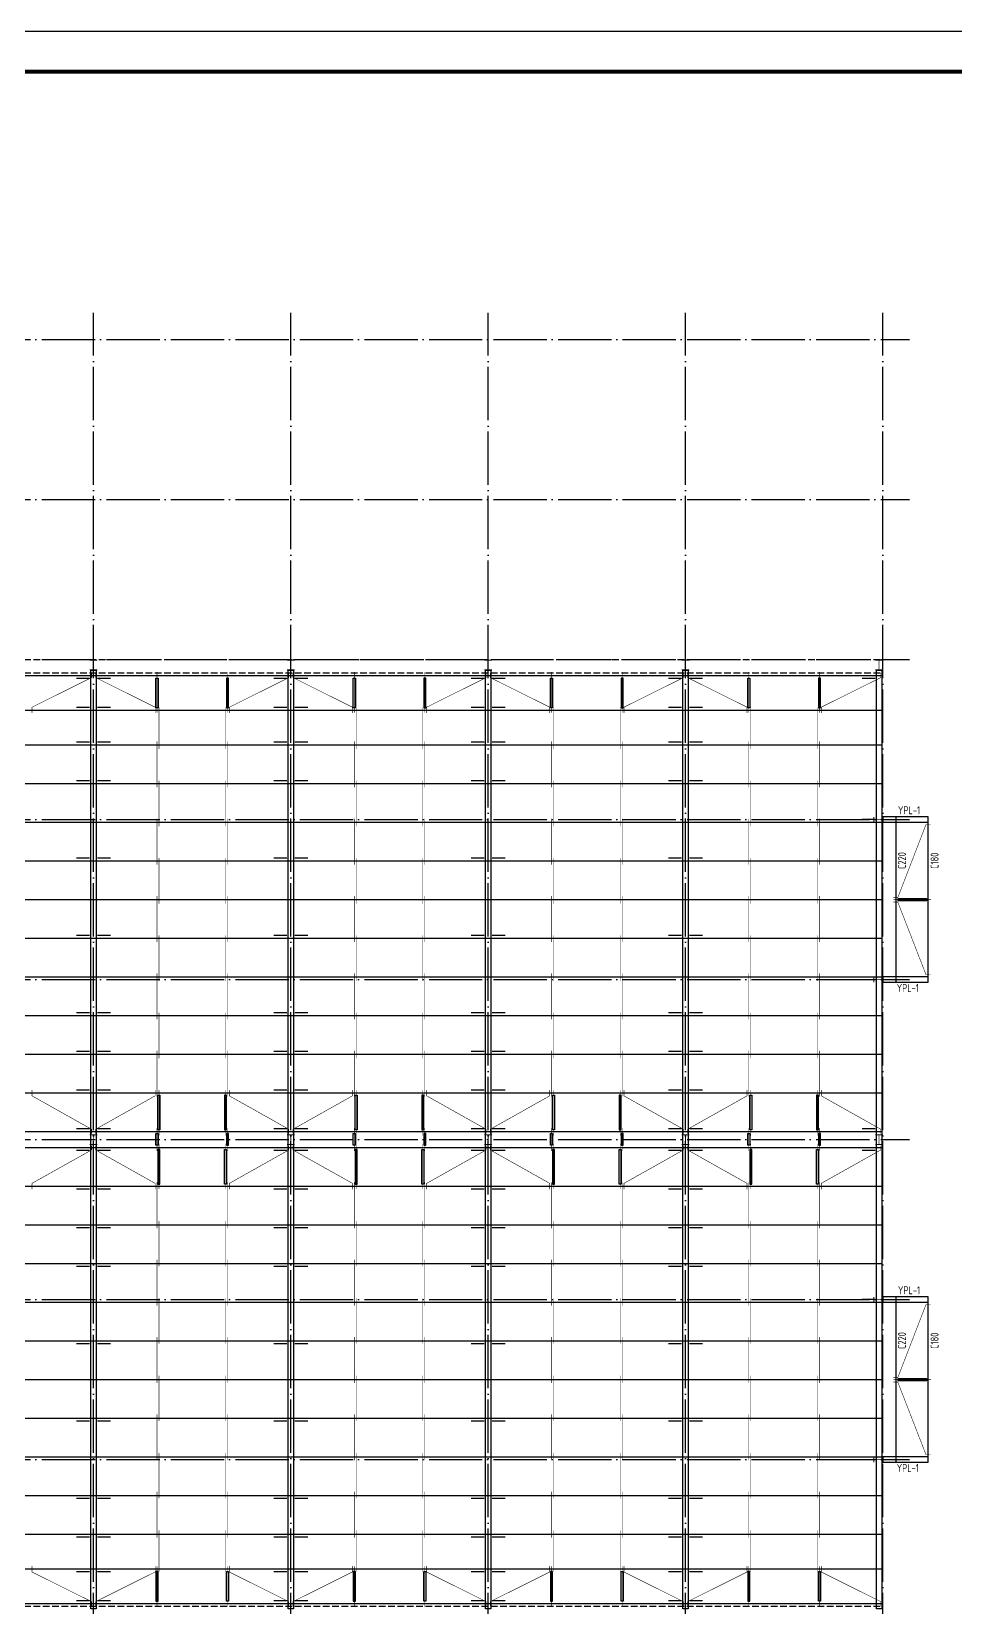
# Model space of a CAD drawing. Extents: x 8844666 to 9156203, y 1662182 to 2655606.
# Drawn here: x 9092862 to 9127515, y 2014434 to 2073532 of the extents above; entities that cross this region are included whole.
import ezdxf

# ---------------------------------------------------------------- set-up
doc = ezdxf.new("R2010")
doc.units = 0
doc.header["$LTSCALE"] = 1000
doc.header["$MEASUREMENT"] = 0
doc.linetypes.add('DASH', pattern=[0.35, 0.25, -0.1])
doc.linetypes.add('DOTE', pattern=[2.42, 2, -0.2, 0.02, -0.2])
for name, color, linetype in [('10014', 150, 'CONTINUOUS'), ('DOTE', 8, 'DOTE'), ('PUB_TITLE', 4, 'CONTINUOUS'), ('屋面隅撑', 6, 'CONTINUOUS'), ('柱', 2, 'CONTINUOUS'), ('标注文字', 3, 'CONTINUOUS'), ('梁', 4, 'CONTINUOUS'), ('檩条', 150, 'CONTINUOUS'), ('檩条拉条', 1, 'CONTINUOUS')]:
    doc.layers.add(name, color=color, linetype=linetype)
doc.styles.add('TSSD_REIN', font='atssdeng.shx', dxfattribs={"width": 0.7, "bigfont": 'atssdchn.shx'})

msp = doc.modelspace()

# ---------------------------------------------------------------- hatches: boundary and pattern name
at = {"layer": '柱'}
for color, points in [(2, [(9095329.3, 2049578.5), (9095049.3, 2049578.5), (9095049.3, 2049610.5), (9095177.3, 2049610.5), (9095177.3, 2049946.5), (9095049.3, 2049946.5), (9095049.3, 2049978.5), (9095329.3, 2049978.5), (9095329.3, 2049946.5), (9095201.3, 2049946.5), (9095201.3, 2049610.5), (9095329.3, 2049610.5)]), (2, [(9102729.3, 2049578.5), (9102449.3, 2049578.5), (9102449.3, 2049610.5), (9102577.3, 2049610.5), (9102577.3, 2049946.5), (9102449.3, 2049946.5), (9102449.3, 2049978.5), (9102729.3, 2049978.5), (9102729.3, 2049946.5), (9102601.3, 2049946.5), (9102601.3, 2049610.5), (9102729.3, 2049610.5)]), (2, [(9110129.3, 2049578.5), (9109849.3, 2049578.5), (9109849.3, 2049610.5), (9109977.3, 2049610.5), (9109977.3, 2049946.5), (9109849.3, 2049946.5), (9109849.3, 2049978.5), (9110129.3, 2049978.5), (9110129.3, 2049946.5), (9110001.3, 2049946.5), (9110001.3, 2049610.5), (9110129.3, 2049610.5)]), (2, [(9117529.3, 2049578.5), (9117249.3, 2049578.5), (9117249.3, 2049610.5), (9117377.3, 2049610.5), (9117377.3, 2049946.5), (9117249.3, 2049946.5), (9117249.3, 2049978.5), (9117529.3, 2049978.5), (9117529.3, 2049946.5), (9117401.3, 2049946.5), (9117401.3, 2049610.5), (9117529.3, 2049610.5)]), (2, [(9124789.3, 2049578.5), (9124509.3, 2049578.5), (9124509.3, 2049610.5), (9124637.3, 2049610.5), (9124637.3, 2049946.5), (9124509.3, 2049946.5), (9124509.3, 2049978.5), (9124789.3, 2049978.5), (9124789.3, 2049946.5), (9124661.3, 2049946.5), (9124661.3, 2049610.5), (9124789.3, 2049610.5)]), (3, [(9124439.3, 2043878.5), (9124439.3, 2044078.5), (9124471.3, 2044078.5), (9124471.3, 2043990.5), (9124757.3, 2043990.5), (9124757.3, 2044078.5), (9124789.3, 2044078.5), (9124789.3, 2043878.5), (9124757.3, 2043878.5), (9124757.3, 2043966.5), (9124471.3, 2043966.5), (9124471.3, 2043878.5)]), (3, [(9124439.3, 2037878.5), (9124439.3, 2038078.5), (9124471.3, 2038078.5), (9124471.3, 2037990.5), (9124757.3, 2037990.5), (9124757.3, 2038078.5), (9124789.3, 2038078.5), (9124789.3, 2037878.5), (9124757.3, 2037878.5), (9124757.3, 2037966.5), (9124471.3, 2037966.5), (9124471.3, 2037878.5)]), (2, [(9095329.3, 2031778.5), (9095049.3, 2031778.5), (9095049.3, 2031810.5), (9095177.3, 2031810.5), (9095177.3, 2032146.5), (9095049.3, 2032146.5), (9095049.3, 2032178.5), (9095329.3, 2032178.5), (9095329.3, 2032146.5), (9095201.3, 2032146.5), (9095201.3, 2031810.5), (9095329.3, 2031810.5)]), (2, [(9102729.3, 2031778.5), (9102449.3, 2031778.5), (9102449.3, 2031810.5), (9102577.3, 2031810.5), (9102577.3, 2032146.5), (9102449.3, 2032146.5), (9102449.3, 2032178.5), (9102729.3, 2032178.5), (9102729.3, 2032146.5), (9102601.3, 2032146.5), (9102601.3, 2031810.5), (9102729.3, 2031810.5)]), (2, [(9110129.3, 2031778.5), (9109849.3, 2031778.5), (9109849.3, 2031810.5), (9109977.3, 2031810.5), (9109977.3, 2032146.5), (9109849.3, 2032146.5), (9109849.3, 2032178.5), (9110129.3, 2032178.5), (9110129.3, 2032146.5), (9110001.3, 2032146.5), (9110001.3, 2031810.5), (9110129.3, 2031810.5)]), (2, [(9117529.3, 2031778.5), (9117249.3, 2031778.5), (9117249.3, 2031810.5), (9117377.3, 2031810.5), (9117377.3, 2032146.5), (9117249.3, 2032146.5), (9117249.3, 2032178.5), (9117529.3, 2032178.5), (9117529.3, 2032146.5), (9117401.3, 2032146.5), (9117401.3, 2031810.5), (9117529.3, 2031810.5)]), (2, [(9124789.3, 2031778.5), (9124509.3, 2031778.5), (9124509.3, 2031810.5), (9124637.3, 2031810.5), (9124637.3, 2032146.5), (9124509.3, 2032146.5), (9124509.3, 2032178.5), (9124789.3, 2032178.5), (9124789.3, 2032146.5), (9124661.3, 2032146.5), (9124661.3, 2031810.5), (9124789.3, 2031810.5)]), (3, [(9124439.3, 2025878.5), (9124439.3, 2026078.5), (9124471.3, 2026078.5), (9124471.3, 2025990.5), (9124757.3, 2025990.5), (9124757.3, 2026078.5), (9124789.3, 2026078.5), (9124789.3, 2025878.5), (9124757.3, 2025878.5), (9124757.3, 2025966.5), (9124471.3, 2025966.5), (9124471.3, 2025878.5)]), (3, [(9124439.3, 2019878.5), (9124439.3, 2020078.5), (9124471.3, 2020078.5), (9124471.3, 2019990.5), (9124757.3, 2019990.5), (9124757.3, 2020078.5), (9124789.3, 2020078.5), (9124789.3, 2019878.5), (9124757.3, 2019878.5), (9124757.3, 2019966.5), (9124471.3, 2019966.5), (9124471.3, 2019878.5)])]:
    msp.add_hatch(color=color, dxfattribs=at).paths.add_polyline_path(points)

# ---------------------------------------------------------------- linework, layer by layer
at = {"layer": '10014', "const_width": 50}
for points in [[(9125289.3, 2037878.5), (9125289.3, 2044078.5)], [(9126489.3, 2037878.5), (9126489.3, 2044078.5)], [(9125289.3, 2019878.5), (9125289.3, 2026078.5)], [(9126489.3, 2019878.5), (9126489.3, 2026078.5)]]:
    msp.add_lwpolyline(points, dxfattribs=at)
at = {"layer": 'DOTE'}
for p, q in [((9095189.3, 2012978.5), (9095189.3, 2062978.5)), ((9102589.3, 2012978.5), (9102589.3, 2062978.5)), ((9109989.3, 2012978.5), (9109989.3, 2062978.5)), ((9117389.3, 2012978.5), (9117389.3, 2062978.5)), ((9124789.3, 2012978.5), (9124789.3, 2062978.5)), ((8916589.3, 2061978.5), (9125789.3, 2061978.5)), ((8916589.3, 2055978.5), (9125789.3, 2055978.5)), ((8916589.3, 2049978.5), (9125789.3, 2049978.5)), ((8916589.3, 2043978.5), (9125789.3, 2043978.5)), ((8916589.3, 2037978.5), (9125789.3, 2037978.5)), ((8916589.3, 2031978.5), (9125789.3, 2031978.5)), ((8916589.3, 2025978.5), (9125789.3, 2025978.5)), ((8916589.3, 2019978.5), (9125789.3, 2019978.5))]:
    msp.add_line(p, q, dxfattribs=at)
at = {"layer": 'PUB_TITLE'}
msp.add_lwpolyline([(8903902.8, 1984431.6), (9156202.8, 1984431.6), (9156202.8, 2073531.6), (8903902.8, 2073531.6)], close=True, dxfattribs=at)
at = {"layer": 'PUB_TITLE', "const_width": 150}
msp.add_lwpolyline([(8907652.8, 1985931.6), (9154702.8, 1985931.6), (9154702.8, 2072031.6), (8907652.8, 2072031.6)], close=True, dxfattribs=at)
at = {"layer": '屋面隅撑', "const_width": 50}
for points in [[(9094545.9, 2049272.2), (9095045.9, 2049272.2)], [(9095832.7, 2049272.2), (9095332.7, 2049272.2)], [(9101945.9, 2049272.2), (9102445.9, 2049272.2)], [(9103232.7, 2049272.2), (9102732.7, 2049272.2)], [(9109345.9, 2049272.2), (9109845.9, 2049272.2)], [(9110632.7, 2049272.2), (9110132.7, 2049272.2)], [(9116745.9, 2049272.2), (9117245.9, 2049272.2)], [(9118032.7, 2049272.2), (9117532.7, 2049272.2)], [(9124005.9, 2049272.2), (9124505.9, 2049272.2)], [(9094545.9, 2048184.9), (9095045.9, 2048184.9)], [(9095832.7, 2048184.9), (9095332.7, 2048184.9)], [(9101945.9, 2048184.9), (9102445.9, 2048184.9)], [(9103232.7, 2048184.9), (9102732.7, 2048184.9)], [(9109345.9, 2048184.9), (9109845.9, 2048184.9)], [(9110632.7, 2048184.9), (9110132.7, 2048184.9)], [(9116745.9, 2048184.9), (9117245.9, 2048184.9)], [(9118032.7, 2048184.9), (9117532.7, 2048184.9)], [(9094545.9, 2046884.9), (9095045.9, 2046884.9)], [(9095832.7, 2046884.9), (9095332.7, 2046884.9)], [(9101945.9, 2046884.9), (9102445.9, 2046884.9)], [(9103232.7, 2046884.9), (9102732.7, 2046884.9)], [(9109345.9, 2046884.9), (9109845.9, 2046884.9)], [(9110632.7, 2046884.9), (9110132.7, 2046884.9)], [(9116745.9, 2046884.9), (9117245.9, 2046884.9)], [(9118032.7, 2046884.9), (9117532.7, 2046884.9)], [(9094545.9, 2045434.9), (9095045.9, 2045434.9)], [(9095832.7, 2045434.9), (9095332.7, 2045434.9)], [(9101945.9, 2045434.9), (9102445.9, 2045434.9)], [(9103232.7, 2045434.9), (9102732.7, 2045434.9)], [(9109345.9, 2045434.9), (9109845.9, 2045434.9)], [(9110632.7, 2045434.9), (9110132.7, 2045434.9)], [(9116745.9, 2045434.9), (9117245.9, 2045434.9)], [(9118032.7, 2045434.9), (9117532.7, 2045434.9)], [(9124005.9, 2043984.9), (9124505.9, 2043984.9)], [(9094545.9, 2042534.9), (9095045.9, 2042534.9)], [(9095832.7, 2042534.9), (9095332.7, 2042534.9)], [(9101945.9, 2042534.9), (9102445.9, 2042534.9)], [(9103232.7, 2042534.9), (9102732.7, 2042534.9)], [(9109345.9, 2042534.9), (9109845.9, 2042534.9)], [(9110632.7, 2042534.9), (9110132.7, 2042534.9)], [(9116745.9, 2042534.9), (9117245.9, 2042534.9)], [(9118032.7, 2042534.9), (9117532.7, 2042534.9)], [(9094545.9, 2039634.9), (9095045.9, 2039634.9)], [(9095832.7, 2039634.9), (9095332.7, 2039634.9)], [(9101945.9, 2039634.9), (9102445.9, 2039634.9)], [(9103232.7, 2039634.9), (9102732.7, 2039634.9)], [(9109345.9, 2039634.9), (9109845.9, 2039634.9)], [(9110632.7, 2039634.9), (9110132.7, 2039634.9)], [(9116745.9, 2039634.9), (9117245.9, 2039634.9)], [(9118032.7, 2039634.9), (9117532.7, 2039634.9)], [(9124005.9, 2037972.2), (9124505.9, 2037972.2)], [(9094545.9, 2036734.9), (9095045.9, 2036734.9)], [(9095832.7, 2036734.9), (9095332.7, 2036734.9)], [(9101945.9, 2036734.9), (9102445.9, 2036734.9)], [(9103232.7, 2036734.9), (9102732.7, 2036734.9)], [(9109345.9, 2036734.9), (9109845.9, 2036734.9)], [(9110632.7, 2036734.9), (9110132.7, 2036734.9)], [(9116745.9, 2036734.9), (9117245.9, 2036734.9)], [(9118032.7, 2036734.9), (9117532.7, 2036734.9)], [(9094545.9, 2035284.9), (9095045.9, 2035284.9)], [(9095832.7, 2035284.9), (9095332.7, 2035284.9)], [(9101945.9, 2035284.9), (9102445.9, 2035284.9)], [(9103232.7, 2035284.9), (9102732.7, 2035284.9)], [(9109345.9, 2035284.9), (9109845.9, 2035284.9)], [(9110632.7, 2035284.9), (9110132.7, 2035284.9)], [(9116745.9, 2035284.9), (9117245.9, 2035284.9)], [(9118032.7, 2035284.9), (9117532.7, 2035284.9)], [(9094545.9, 2033834.9), (9095045.9, 2033834.9)], [(9095832.7, 2033834.9), (9095332.7, 2033834.9)], [(9101945.9, 2033834.9), (9102445.9, 2033834.9)], [(9103232.7, 2033834.9), (9102732.7, 2033834.9)], [(9109345.9, 2033834.9), (9109845.9, 2033834.9)], [(9110632.7, 2033834.9), (9110132.7, 2033834.9)], [(9116745.9, 2033834.9), (9117245.9, 2033834.9)], [(9118032.7, 2033834.9), (9117532.7, 2033834.9)], [(9094545.9, 2032384.9), (9095045.9, 2032384.9)], [(9095832.7, 2032384.9), (9095332.7, 2032384.9)], [(9101945.9, 2032384.9), (9102445.9, 2032384.9)], [(9103232.7, 2032384.9), (9102732.7, 2032384.9)], [(9109345.9, 2032384.9), (9109845.9, 2032384.9)], [(9110632.7, 2032384.9), (9110132.7, 2032384.9)], [(9116745.9, 2032384.9), (9117245.9, 2032384.9)], [(9118032.7, 2032384.9), (9117532.7, 2032384.9)], [(9124005.9, 2032384.9), (9124505.9, 2032384.9)], [(9094545.9, 2031572.2), (9095045.9, 2031572.2)], [(9095832.7, 2031572.2), (9095332.7, 2031572.2)], [(9101945.9, 2031572.2), (9102445.9, 2031572.2)], [(9103232.7, 2031572.2), (9102732.7, 2031572.2)], [(9109345.9, 2031572.2), (9109845.9, 2031572.2)], [(9110632.7, 2031572.2), (9110132.7, 2031572.2)], [(9116745.9, 2031572.2), (9117245.9, 2031572.2)], [(9118032.7, 2031572.2), (9117532.7, 2031572.2)], [(9124005.9, 2031572.2), (9124505.9, 2031572.2)], [(9094545.9, 2030122.2), (9095045.9, 2030122.2)], [(9095832.7, 2030122.2), (9095332.7, 2030122.2)], [(9101945.9, 2030122.2), (9102445.9, 2030122.2)], [(9103232.7, 2030122.2), (9102732.7, 2030122.2)], [(9109345.9, 2030122.2), (9109845.9, 2030122.2)], [(9110632.7, 2030122.2), (9110132.7, 2030122.2)], [(9116745.9, 2030122.2), (9117245.9, 2030122.2)], [(9118032.7, 2030122.2), (9117532.7, 2030122.2)], [(9094545.9, 2028672.2), (9095045.9, 2028672.2)], [(9095832.7, 2028672.2), (9095332.7, 2028672.2)], [(9101945.9, 2028672.2), (9102445.9, 2028672.2)], [(9103232.7, 2028672.2), (9102732.7, 2028672.2)], [(9109345.9, 2028672.2), (9109845.9, 2028672.2)], [(9110632.7, 2028672.2), (9110132.7, 2028672.2)], [(9116745.9, 2028672.2), (9117245.9, 2028672.2)], [(9118032.7, 2028672.2), (9117532.7, 2028672.2)], [(9094545.9, 2027222.2), (9095045.9, 2027222.2)], [(9095832.7, 2027222.2), (9095332.7, 2027222.2)], [(9101945.9, 2027222.2), (9102445.9, 2027222.2)], [(9103232.7, 2027222.2), (9102732.7, 2027222.2)], [(9109345.9, 2027222.2), (9109845.9, 2027222.2)], [(9110632.7, 2027222.2), (9110132.7, 2027222.2)], [(9116745.9, 2027222.2), (9117245.9, 2027222.2)], [(9118032.7, 2027222.2), (9117532.7, 2027222.2)], [(9124005.9, 2025984.9), (9124505.9, 2025984.9)], [(9094545.9, 2024322.2), (9095045.9, 2024322.2)], [(9095832.7, 2024322.2), (9095332.7, 2024322.2)], [(9101945.9, 2024322.2), (9102445.9, 2024322.2)], [(9103232.7, 2024322.2), (9102732.7, 2024322.2)], [(9109345.9, 2024322.2), (9109845.9, 2024322.2)], [(9110632.7, 2024322.2), (9110132.7, 2024322.2)], [(9116745.9, 2024322.2), (9117245.9, 2024322.2)], [(9118032.7, 2024322.2), (9117532.7, 2024322.2)], [(9094545.9, 2021422.2), (9095045.9, 2021422.2)], [(9095832.7, 2021422.2), (9095332.7, 2021422.2)], [(9101945.9, 2021422.2), (9102445.9, 2021422.2)], [(9103232.7, 2021422.2), (9102732.7, 2021422.2)], [(9109345.9, 2021422.2), (9109845.9, 2021422.2)], [(9110632.7, 2021422.2), (9110132.7, 2021422.2)], [(9116745.9, 2021422.2), (9117245.9, 2021422.2)], [(9118032.7, 2021422.2), (9117532.7, 2021422.2)], [(9124005.9, 2019972.2), (9124505.9, 2019972.2)], [(9094545.9, 2018522.2), (9095045.9, 2018522.2)], [(9095832.7, 2018522.2), (9095332.7, 2018522.2)], [(9101945.9, 2018522.2), (9102445.9, 2018522.2)], [(9103232.7, 2018522.2), (9102732.7, 2018522.2)], [(9109345.9, 2018522.2), (9109845.9, 2018522.2)], [(9110632.7, 2018522.2), (9110132.7, 2018522.2)], [(9116745.9, 2018522.2), (9117245.9, 2018522.2)], [(9118032.7, 2018522.2), (9117532.7, 2018522.2)], [(9094545.9, 2017072.2), (9095045.9, 2017072.2)], [(9095832.7, 2017072.2), (9095332.7, 2017072.2)], [(9101945.9, 2017072.2), (9102445.9, 2017072.2)], [(9103232.7, 2017072.2), (9102732.7, 2017072.2)], [(9109345.9, 2017072.2), (9109845.9, 2017072.2)], [(9110632.7, 2017072.2), (9110132.7, 2017072.2)], [(9116745.9, 2017072.2), (9117245.9, 2017072.2)], [(9118032.7, 2017072.2), (9117532.7, 2017072.2)], [(9094545.9, 2015772.2), (9095045.9, 2015772.2)], [(9095832.7, 2015772.2), (9095332.7, 2015772.2)], [(9101945.9, 2015772.2), (9102445.9, 2015772.2)], [(9103232.7, 2015772.2), (9102732.7, 2015772.2)], [(9109345.9, 2015772.2), (9109845.9, 2015772.2)], [(9110632.7, 2015772.2), (9110132.7, 2015772.2)], [(9116745.9, 2015772.2), (9117245.9, 2015772.2)], [(9118032.7, 2015772.2), (9117532.7, 2015772.2)], [(9094545.9, 2014684.9), (9095045.9, 2014684.9)], [(9095832.7, 2014684.9), (9095332.7, 2014684.9)], [(9101945.9, 2014684.9), (9102445.9, 2014684.9)], [(9103232.7, 2014684.9), (9102732.7, 2014684.9)], [(9109345.9, 2014684.9), (9109845.9, 2014684.9)], [(9110632.7, 2014684.9), (9110132.7, 2014684.9)], [(9116745.9, 2014684.9), (9117245.9, 2014684.9)], [(9118032.7, 2014684.9), (9117532.7, 2014684.9)]]:
    msp.add_lwpolyline(points, dxfattribs=at)
at = {"layer": '柱', "color": 2, "const_width": 5}
for points in [[(9095329.3, 2049578.5), (9095049.3, 2049578.5), (9095049.3, 2049610.5), (9095177.3, 2049610.5), (9095177.3, 2049946.5), (9095049.3, 2049946.5), (9095049.3, 2049978.5), (9095329.3, 2049978.5), (9095329.3, 2049946.5), (9095201.3, 2049946.5), (9095201.3, 2049610.5), (9095329.3, 2049610.5)], [(9102729.3, 2049578.5), (9102449.3, 2049578.5), (9102449.3, 2049610.5), (9102577.3, 2049610.5), (9102577.3, 2049946.5), (9102449.3, 2049946.5), (9102449.3, 2049978.5), (9102729.3, 2049978.5), (9102729.3, 2049946.5), (9102601.3, 2049946.5), (9102601.3, 2049610.5), (9102729.3, 2049610.5)], [(9110129.3, 2049578.5), (9109849.3, 2049578.5), (9109849.3, 2049610.5), (9109977.3, 2049610.5), (9109977.3, 2049946.5), (9109849.3, 2049946.5), (9109849.3, 2049978.5), (9110129.3, 2049978.5), (9110129.3, 2049946.5), (9110001.3, 2049946.5), (9110001.3, 2049610.5), (9110129.3, 2049610.5)], [(9117529.3, 2049578.5), (9117249.3, 2049578.5), (9117249.3, 2049610.5), (9117377.3, 2049610.5), (9117377.3, 2049946.5), (9117249.3, 2049946.5), (9117249.3, 2049978.5), (9117529.3, 2049978.5), (9117529.3, 2049946.5), (9117401.3, 2049946.5), (9117401.3, 2049610.5), (9117529.3, 2049610.5)], [(9124789.3, 2049578.5), (9124509.3, 2049578.5), (9124509.3, 2049610.5), (9124637.3, 2049610.5), (9124637.3, 2049946.5), (9124509.3, 2049946.5), (9124509.3, 2049978.5), (9124789.3, 2049978.5), (9124789.3, 2049946.5), (9124661.3, 2049946.5), (9124661.3, 2049610.5), (9124789.3, 2049610.5)], [(9095329.3, 2031778.5), (9095049.3, 2031778.5), (9095049.3, 2031810.5), (9095177.3, 2031810.5), (9095177.3, 2032146.5), (9095049.3, 2032146.5), (9095049.3, 2032178.5), (9095329.3, 2032178.5), (9095329.3, 2032146.5), (9095201.3, 2032146.5), (9095201.3, 2031810.5), (9095329.3, 2031810.5)], [(9102729.3, 2031778.5), (9102449.3, 2031778.5), (9102449.3, 2031810.5), (9102577.3, 2031810.5), (9102577.3, 2032146.5), (9102449.3, 2032146.5), (9102449.3, 2032178.5), (9102729.3, 2032178.5), (9102729.3, 2032146.5), (9102601.3, 2032146.5), (9102601.3, 2031810.5), (9102729.3, 2031810.5)], [(9110129.3, 2031778.5), (9109849.3, 2031778.5), (9109849.3, 2031810.5), (9109977.3, 2031810.5), (9109977.3, 2032146.5), (9109849.3, 2032146.5), (9109849.3, 2032178.5), (9110129.3, 2032178.5), (9110129.3, 2032146.5), (9110001.3, 2032146.5), (9110001.3, 2031810.5), (9110129.3, 2031810.5)], [(9117529.3, 2031778.5), (9117249.3, 2031778.5), (9117249.3, 2031810.5), (9117377.3, 2031810.5), (9117377.3, 2032146.5), (9117249.3, 2032146.5), (9117249.3, 2032178.5), (9117529.3, 2032178.5), (9117529.3, 2032146.5), (9117401.3, 2032146.5), (9117401.3, 2031810.5), (9117529.3, 2031810.5)], [(9124789.3, 2031778.5), (9124509.3, 2031778.5), (9124509.3, 2031810.5), (9124637.3, 2031810.5), (9124637.3, 2032146.5), (9124509.3, 2032146.5), (9124509.3, 2032178.5), (9124789.3, 2032178.5), (9124789.3, 2032146.5), (9124661.3, 2032146.5), (9124661.3, 2031810.5), (9124789.3, 2031810.5)]]:
    msp.add_lwpolyline(points, close=True, dxfattribs=at)
at = {"layer": '柱', "color": 3, "const_width": 5}
for points in [[(9124439.3, 2043878.5), (9124439.3, 2044078.5), (9124471.3, 2044078.5), (9124471.3, 2043990.5), (9124757.3, 2043990.5), (9124757.3, 2044078.5), (9124789.3, 2044078.5), (9124789.3, 2043878.5), (9124757.3, 2043878.5), (9124757.3, 2043966.5), (9124471.3, 2043966.5), (9124471.3, 2043878.5)], [(9124439.3, 2037878.5), (9124439.3, 2038078.5), (9124471.3, 2038078.5), (9124471.3, 2037990.5), (9124757.3, 2037990.5), (9124757.3, 2038078.5), (9124789.3, 2038078.5), (9124789.3, 2037878.5), (9124757.3, 2037878.5), (9124757.3, 2037966.5), (9124471.3, 2037966.5), (9124471.3, 2037878.5)], [(9124439.3, 2025878.5), (9124439.3, 2026078.5), (9124471.3, 2026078.5), (9124471.3, 2025990.5), (9124757.3, 2025990.5), (9124757.3, 2026078.5), (9124789.3, 2026078.5), (9124789.3, 2025878.5), (9124757.3, 2025878.5), (9124757.3, 2025966.5), (9124471.3, 2025966.5), (9124471.3, 2025878.5)], [(9124439.3, 2019878.5), (9124439.3, 2020078.5), (9124471.3, 2020078.5), (9124471.3, 2019990.5), (9124757.3, 2019990.5), (9124757.3, 2020078.5), (9124789.3, 2020078.5), (9124789.3, 2019878.5), (9124757.3, 2019878.5), (9124757.3, 2019966.5), (9124471.3, 2019966.5), (9124471.3, 2019878.5)]]:
    msp.add_lwpolyline(points, close=True, dxfattribs=at)
at = {"layer": '梁'}
for points in [[(9095089.3, 2049578.5), (9095289.3, 2049578.5), (9095289.3, 2014378.5), (9095089.3, 2014378.5)], [(9102489.3, 2049578.5), (9102689.3, 2049578.5), (9102689.3, 2014378.5), (9102489.3, 2014378.5)], [(9109889.3, 2049578.5), (9110089.3, 2049578.5), (9110089.3, 2014378.5), (9109889.3, 2014378.5)], [(9117289.3, 2049578.5), (9117489.3, 2049578.5), (9117489.3, 2014378.5), (9117289.3, 2014378.5)], [(9124549.3, 2049578.5), (9124749.3, 2049578.5), (9124749.3, 2014378.5), (9124549.3, 2014378.5)]]:
    msp.add_lwpolyline(points, close=True, dxfattribs=at)
at = {"layer": '梁', "color": 5}
for points in [[(9124789.3, 2044078.5), (9124789.3, 2043878.5), (9126489.3, 2043878.5), (9126489.3, 2044078.5)], [(9124789.3, 2038078.5), (9124789.3, 2037878.5), (9126489.3, 2037878.5), (9126489.3, 2038078.5)], [(9124789.3, 2026078.5), (9124789.3, 2025878.5), (9126489.3, 2025878.5), (9126489.3, 2026078.5)], [(9124789.3, 2020078.5), (9124789.3, 2019878.5), (9126489.3, 2019878.5), (9126489.3, 2020078.5)]]:
    msp.add_lwpolyline(points, close=True, dxfattribs=at)
at = {"layer": '檩条', "linetype": 'DASH'}
for points in [[(8917589.3, 2049978.5), (9124789.3, 2049978.5)], [(8917589.3, 2049478.5), (9124789.3, 2049478.5)], [(8917589.3, 2014478.5), (9124789.3, 2014478.5)]]:
    msp.add_lwpolyline(points, dxfattribs=at)
at = {"layer": '檩条', "const_width": 50}
for points in [[(8917589.3, 2049378.5), (9124789.3, 2049378.5)], [(8917589.3, 2048078.5), (9124789.3, 2048078.5)], [(8917589.3, 2046778.5), (9124789.3, 2046778.5)], [(8917589.3, 2045328.5), (9124789.3, 2045328.5)], [(8917589.3, 2043878.5), (9124789.3, 2043878.5)], [(8917589.3, 2042428.5), (9124789.3, 2042428.5)], [(8917589.3, 2040978.5), (9124789.3, 2040978.5)], [(8917589.3, 2039528.5), (9124789.3, 2039528.5)], [(8917589.3, 2038078.5), (9124789.3, 2038078.5)], [(8917589.3, 2036628.5), (9124789.3, 2036628.5)], [(8917589.3, 2035178.5), (9124789.3, 2035178.5)], [(8917589.3, 2033728.5), (9124789.3, 2033728.5)], [(8917589.3, 2032278.5), (9124789.3, 2032278.5)], [(8917589.3, 2031678.5), (9124789.3, 2031678.5)], [(8917589.3, 2030228.5), (9124789.3, 2030228.5)], [(8917589.3, 2028778.5), (9124789.3, 2028778.5)], [(8917589.3, 2027328.5), (9124789.3, 2027328.5)], [(8917589.3, 2025878.5), (9124789.3, 2025878.5)], [(8917589.3, 2024428.5), (9124789.3, 2024428.5)], [(8917589.3, 2022978.5), (9124789.3, 2022978.5)], [(8917589.3, 2021528.5), (9124789.3, 2021528.5)], [(8917589.3, 2020078.5), (9124789.3, 2020078.5)], [(8917589.3, 2018628.5), (9124789.3, 2018628.5)], [(8917589.3, 2017178.5), (9124789.3, 2017178.5)], [(8917589.3, 2015878.5), (9124789.3, 2015878.5)], [(8917589.3, 2014578.5), (9124789.3, 2014578.5)]]:
    msp.add_lwpolyline(points, dxfattribs=at)
at = {"layer": '檩条拉条', "color": 1, "const_width": 20}
for points in [[(9095114.5, 2049470.2), (9095114.5, 2049305.1), (9092881.3, 2048193.1), (9092881.3, 2047971.5)], [(9095264.2, 2049470.2), (9095264.2, 2049305.1), (9097497.4, 2048193.1), (9097497.4, 2047971.5)], [(9097566.5, 2049508.8), (9097566.5, 2047984.5)], [(9100212.2, 2049508.8), (9100212.2, 2047984.5)], [(9102514.5, 2049470.2), (9102514.5, 2049305.1), (9100281.3, 2048193.1), (9100281.3, 2047971.5)], [(9102664.2, 2049470.2), (9102664.2, 2049305.1), (9104897.4, 2048193.1), (9104897.4, 2047971.5)], [(9104966.5, 2049508.8), (9104966.5, 2047984.5)], [(9107612.2, 2049508.8), (9107612.2, 2047984.5)], [(9109914.5, 2049470.2), (9109914.5, 2049305.1), (9107681.3, 2048193.1), (9107681.3, 2047971.5)], [(9110064.2, 2049470.2), (9110064.2, 2049305.1), (9112297.4, 2048193.1), (9112297.4, 2047971.5)], [(9112366.5, 2049508.8), (9112366.5, 2047984.5)], [(9115012.2, 2049508.8), (9115012.2, 2047984.5)], [(9117314.5, 2049470.2), (9117314.5, 2049305.1), (9115081.3, 2048193.1), (9115081.3, 2047971.5)], [(9117464.2, 2049470.2), (9117464.2, 2049305.1), (9119697.4, 2048193.1), (9119697.4, 2047971.5)], [(9119766.5, 2049508.8), (9119766.5, 2047984.5)], [(9122412.2, 2049508.8), (9122412.2, 2047984.5)], [(9124714.5, 2049470.2), (9124714.5, 2049305.1), (9122481.3, 2048193.1), (9122481.3, 2047971.5)], [(9097640, 2048186.6), (9097640, 2046628.7)], [(9100138.7, 2048186.6), (9100138.7, 2046628.7)], [(9105040, 2048186.6), (9105040, 2046628.7)], [(9107538.7, 2048186.6), (9107538.7, 2046628.7)], [(9112440, 2048186.6), (9112440, 2046628.7)], [(9114938.7, 2048186.6), (9114938.7, 2046628.7)], [(9119840, 2048186.6), (9119840, 2046628.7)], [(9122338.7, 2048186.6), (9122338.7, 2046628.7)], [(9097566.5, 2046908.8), (9097566.5, 2045185.5)], [(9100212.2, 2046908.8), (9100212.2, 2045185.5)], [(9104966.5, 2046908.8), (9104966.5, 2045185.5)], [(9107612.2, 2046908.8), (9107612.2, 2045185.5)], [(9112366.5, 2046908.8), (9112366.5, 2045185.5)], [(9115012.2, 2046908.8), (9115012.2, 2045185.5)], [(9119766.5, 2046908.8), (9119766.5, 2045185.5)], [(9122412.2, 2046908.8), (9122412.2, 2045185.5)], [(9097640, 2045436.6), (9097640, 2043728.7)], [(9100138.7, 2045436.6), (9100138.7, 2043728.7)], [(9105040, 2045436.6), (9105040, 2043728.7)], [(9107538.7, 2045436.6), (9107538.7, 2043728.7)], [(9112440, 2045436.6), (9112440, 2043728.7)], [(9114938.7, 2045436.6), (9114938.7, 2043728.7)], [(9119840, 2045436.6), (9119840, 2043728.7)], [(9122338.7, 2045436.6), (9122338.7, 2043728.7)], [(9097566.5, 2044008.8), (9097566.5, 2042285.5)], [(9100212.2, 2044008.8), (9100212.2, 2042285.5)], [(9104966.5, 2044008.8), (9104966.5, 2042285.5)], [(9107612.2, 2044008.8), (9107612.2, 2042285.5)], [(9112366.5, 2044008.8), (9112366.5, 2042285.5)], [(9115012.2, 2044008.8), (9115012.2, 2042285.5)], [(9119766.5, 2044008.8), (9119766.5, 2042285.5)], [(9122412.2, 2044008.8), (9122412.2, 2042285.5)], [(9126587.8, 2043797.5), (9126410.7, 2043797.5), (9125350.2, 2041052.4), (9125182.7, 2041052.4)], [(9097640, 2042536.6), (9097640, 2040828.7)], [(9100138.7, 2042536.6), (9100138.7, 2040828.7)], [(9105040, 2042536.6), (9105040, 2040828.7)], [(9107538.7, 2042536.6), (9107538.7, 2040828.7)], [(9112440, 2042536.6), (9112440, 2040828.7)], [(9114938.7, 2042536.6), (9114938.7, 2040828.7)], [(9119840, 2042536.6), (9119840, 2040828.7)], [(9122338.7, 2042536.6), (9122338.7, 2040828.7)], [(9097566.5, 2041108.8), (9097566.5, 2039385.5)], [(9100212.2, 2041108.8), (9100212.2, 2039385.5)], [(9104966.5, 2041108.8), (9104966.5, 2039385.5)], [(9107612.2, 2041108.8), (9107612.2, 2039385.5)], [(9112366.5, 2041108.8), (9112366.5, 2039385.5)], [(9115012.2, 2041108.8), (9115012.2, 2039385.5)], [(9119766.5, 2041108.8), (9119766.5, 2039385.5)], [(9122412.2, 2041108.8), (9122412.2, 2039385.5)], [(9126587.8, 2038159.6), (9126410.7, 2038159.6), (9125350.2, 2040889.4), (9125182.7, 2040889.4)], [(9125191.3, 2040978.5), (9126592.5, 2040978.5)], [(9097640, 2039636.6), (9097640, 2037928.7)], [(9100138.7, 2039636.6), (9100138.7, 2037928.7)], [(9105040, 2039636.6), (9105040, 2037928.7)], [(9107538.7, 2039636.6), (9107538.7, 2037928.7)], [(9112440, 2039636.6), (9112440, 2037928.7)], [(9114938.7, 2039636.6), (9114938.7, 2037928.7)], [(9119840, 2039636.6), (9119840, 2037928.7)], [(9122338.7, 2039636.6), (9122338.7, 2037928.7)], [(9097566.5, 2038208.8), (9097566.5, 2036485.5)], [(9100212.2, 2038208.8), (9100212.2, 2036485.5)], [(9104966.5, 2038208.8), (9104966.5, 2036485.5)], [(9107612.2, 2038208.8), (9107612.2, 2036485.5)], [(9112366.5, 2038208.8), (9112366.5, 2036485.5)], [(9115012.2, 2038208.8), (9115012.2, 2036485.5)], [(9119766.5, 2038208.8), (9119766.5, 2036485.5)], [(9122412.2, 2038208.8), (9122412.2, 2036485.5)], [(9097640, 2036736.6), (9097640, 2035028.7)], [(9100138.7, 2036736.6), (9100138.7, 2035028.7)], [(9105040, 2036736.6), (9105040, 2035028.7)], [(9107538.7, 2036736.6), (9107538.7, 2035028.7)], [(9112440, 2036736.6), (9112440, 2035028.7)], [(9114938.7, 2036736.6), (9114938.7, 2035028.7)], [(9119840, 2036736.6), (9119840, 2035028.7)], [(9122338.7, 2036736.6), (9122338.7, 2035028.7)], [(9097566.5, 2035308.8), (9097566.5, 2033585.5)], [(9100212.2, 2035308.8), (9100212.2, 2033585.5)], [(9104966.5, 2035308.8), (9104966.5, 2033585.5)], [(9107612.2, 2035308.8), (9107612.2, 2033585.5)], [(9112366.5, 2035308.8), (9112366.5, 2033585.5)], [(9115012.2, 2035308.8), (9115012.2, 2033585.5)], [(9119766.5, 2035308.8), (9119766.5, 2033585.5)], [(9122412.2, 2035308.8), (9122412.2, 2033585.5)], [(9095114.5, 2032200), (9095114.5, 2032365.2), (9092881.3, 2033619.4), (9092881.3, 2033841)], [(9095264.2, 2032200), (9095264.2, 2032365.2), (9097497.4, 2033619.4), (9097497.4, 2033841)], [(9097640, 2033836.6), (9097640, 2032128.7)], [(9100138.7, 2033836.6), (9100138.7, 2032128.7)], [(9102514.5, 2032200), (9102514.5, 2032365.2), (9100281.3, 2033619.4), (9100281.3, 2033841)], [(9102664.2, 2032200), (9102664.2, 2032365.2), (9104897.4, 2033619.4), (9104897.4, 2033841)], [(9105040, 2033836.6), (9105040, 2032128.7)], [(9107538.7, 2033836.6), (9107538.7, 2032128.7)], [(9109914.5, 2032200), (9109914.5, 2032365.2), (9107681.3, 2033619.4), (9107681.3, 2033841)], [(9110064.2, 2032200), (9110064.2, 2032365.2), (9112297.4, 2033619.4), (9112297.4, 2033841)], [(9112440, 2033836.6), (9112440, 2032128.7)], [(9114938.7, 2033836.6), (9114938.7, 2032128.7)], [(9117314.5, 2032200), (9117314.5, 2032365.2), (9115081.3, 2033619.4), (9115081.3, 2033841)], [(9117464.2, 2032200), (9117464.2, 2032365.2), (9119697.4, 2033619.4), (9119697.4, 2033841)], [(9119840, 2033836.6), (9119840, 2032128.7)], [(9122338.7, 2033836.6), (9122338.7, 2032128.7)], [(9124714.5, 2032200), (9124714.5, 2032365.2), (9122481.3, 2033619.4), (9122481.3, 2033841)], [(9097566.5, 2032408.8), (9097566.5, 2031547.1)], [(9100212.2, 2032408.8), (9100212.2, 2031547.1)], [(9104966.5, 2032408.8), (9104966.5, 2031547.1)], [(9107612.2, 2032408.8), (9107612.2, 2031547.1)], [(9112366.5, 2032408.8), (9112366.5, 2031547.1)], [(9115012.2, 2032408.8), (9115012.2, 2031547.1)], [(9119766.5, 2032408.8), (9119766.5, 2031547.1)], [(9122412.2, 2032408.8), (9122412.2, 2031547.1)], [(9097640, 2030120.5), (9097640, 2031828.3)], [(9100138.7, 2030120.5), (9100138.7, 2031828.3)], [(9105040, 2030120.5), (9105040, 2031828.3)], [(9107538.7, 2030120.5), (9107538.7, 2031828.3)], [(9112440, 2030120.5), (9112440, 2031828.3)], [(9114938.7, 2030120.5), (9114938.7, 2031828.3)], [(9119840, 2030120.5), (9119840, 2031828.3)], [(9122338.7, 2030120.5), (9122338.7, 2031828.3)], [(9095114.5, 2031757.1), (9095114.5, 2031591.9), (9092881.3, 2030337.7), (9092881.3, 2030116.1)], [(9095264.2, 2031757.1), (9095264.2, 2031591.9), (9097497.4, 2030337.7), (9097497.4, 2030116.1)], [(9102514.5, 2031757.1), (9102514.5, 2031591.9), (9100281.3, 2030337.7), (9100281.3, 2030116.1)], [(9102664.2, 2031757.1), (9102664.2, 2031591.9), (9104897.4, 2030337.7), (9104897.4, 2030116.1)], [(9109914.5, 2031757.1), (9109914.5, 2031591.9), (9107681.3, 2030337.7), (9107681.3, 2030116.1)], [(9110064.2, 2031757.1), (9110064.2, 2031591.9), (9112297.4, 2030337.7), (9112297.4, 2030116.1)], [(9117314.5, 2031757.1), (9117314.5, 2031591.9), (9115081.3, 2030337.7), (9115081.3, 2030116.1)], [(9117464.2, 2031757.1), (9117464.2, 2031591.9), (9119697.4, 2030337.7), (9119697.4, 2030116.1)], [(9124714.5, 2031757.1), (9124714.5, 2031591.9), (9122481.3, 2030337.7), (9122481.3, 2030116.1)], [(9097566.5, 2028648.3), (9097566.5, 2030371.6)], [(9100212.2, 2028648.3), (9100212.2, 2030371.6)], [(9104966.5, 2028648.3), (9104966.5, 2030371.6)], [(9107612.2, 2028648.3), (9107612.2, 2030371.6)], [(9112366.5, 2028648.3), (9112366.5, 2030371.6)], [(9115012.2, 2028648.3), (9115012.2, 2030371.6)], [(9119766.5, 2028648.3), (9119766.5, 2030371.6)], [(9122412.2, 2028648.3), (9122412.2, 2030371.6)], [(9097640, 2027220.5), (9097640, 2028928.3)], [(9100138.7, 2027220.5), (9100138.7, 2028928.3)], [(9105040, 2027220.5), (9105040, 2028928.3)], [(9107538.7, 2027220.5), (9107538.7, 2028928.3)], [(9112440, 2027220.5), (9112440, 2028928.3)], [(9114938.7, 2027220.5), (9114938.7, 2028928.3)], [(9119840, 2027220.5), (9119840, 2028928.3)], [(9122338.7, 2027220.5), (9122338.7, 2028928.3)], [(9097566.5, 2025748.3), (9097566.5, 2027471.6)], [(9100212.2, 2025748.3), (9100212.2, 2027471.6)], [(9104966.5, 2025748.3), (9104966.5, 2027471.6)], [(9107612.2, 2025748.3), (9107612.2, 2027471.6)], [(9112366.5, 2025748.3), (9112366.5, 2027471.6)], [(9115012.2, 2025748.3), (9115012.2, 2027471.6)], [(9119766.5, 2025748.3), (9119766.5, 2027471.6)], [(9122412.2, 2025748.3), (9122412.2, 2027471.6)], [(9097640, 2024320.5), (9097640, 2026028.3)], [(9100138.7, 2024320.5), (9100138.7, 2026028.3)], [(9105040, 2024320.5), (9105040, 2026028.3)], [(9107538.7, 2024320.5), (9107538.7, 2026028.3)], [(9112440, 2024320.5), (9112440, 2026028.3)], [(9114938.7, 2024320.5), (9114938.7, 2026028.3)], [(9119840, 2024320.5), (9119840, 2026028.3)], [(9122338.7, 2024320.5), (9122338.7, 2026028.3)], [(9126587.8, 2025797.5), (9126410.7, 2025797.5), (9125350.2, 2023052.4), (9125182.7, 2023052.4)], [(9097566.5, 2022848.3), (9097566.5, 2024571.6)], [(9100212.2, 2022848.3), (9100212.2, 2024571.6)], [(9104966.5, 2022848.3), (9104966.5, 2024571.6)], [(9107612.2, 2022848.3), (9107612.2, 2024571.6)], [(9112366.5, 2022848.3), (9112366.5, 2024571.6)], [(9115012.2, 2022848.3), (9115012.2, 2024571.6)], [(9119766.5, 2022848.3), (9119766.5, 2024571.6)], [(9122412.2, 2022848.3), (9122412.2, 2024571.6)], [(9097640, 2021420.5), (9097640, 2023128.3)], [(9100138.7, 2021420.5), (9100138.7, 2023128.3)], [(9105040, 2021420.5), (9105040, 2023128.3)], [(9107538.7, 2021420.5), (9107538.7, 2023128.3)], [(9112440, 2021420.5), (9112440, 2023128.3)], [(9114938.7, 2021420.5), (9114938.7, 2023128.3)], [(9119840, 2021420.5), (9119840, 2023128.3)], [(9122338.7, 2021420.5), (9122338.7, 2023128.3)], [(9125191.3, 2022978.5), (9126592.5, 2022978.5)], [(9126587.8, 2020159.6), (9126410.7, 2020159.6), (9125350.2, 2022889.4), (9125182.7, 2022889.4)], [(9097566.5, 2019948.3), (9097566.5, 2021671.6)], [(9100212.2, 2019948.3), (9100212.2, 2021671.6)], [(9104966.5, 2019948.3), (9104966.5, 2021671.6)], [(9107612.2, 2019948.3), (9107612.2, 2021671.6)], [(9112366.5, 2019948.3), (9112366.5, 2021671.6)], [(9115012.2, 2019948.3), (9115012.2, 2021671.6)], [(9119766.5, 2019948.3), (9119766.5, 2021671.6)], [(9122412.2, 2019948.3), (9122412.2, 2021671.6)], [(9097640, 2018520.5), (9097640, 2020228.3)], [(9100138.7, 2018520.5), (9100138.7, 2020228.3)], [(9105040, 2018520.5), (9105040, 2020228.3)], [(9107538.7, 2018520.5), (9107538.7, 2020228.3)], [(9112440, 2018520.5), (9112440, 2020228.3)], [(9114938.7, 2018520.5), (9114938.7, 2020228.3)], [(9119840, 2018520.5), (9119840, 2020228.3)], [(9122338.7, 2018520.5), (9122338.7, 2020228.3)], [(9097566.5, 2017048.3), (9097566.5, 2018771.6)], [(9100212.2, 2017048.3), (9100212.2, 2018771.6)], [(9104966.5, 2017048.3), (9104966.5, 2018771.6)], [(9107612.2, 2017048.3), (9107612.2, 2018771.6)], [(9112366.5, 2017048.3), (9112366.5, 2018771.6)], [(9115012.2, 2017048.3), (9115012.2, 2018771.6)], [(9119766.5, 2017048.3), (9119766.5, 2018771.6)], [(9122412.2, 2017048.3), (9122412.2, 2018771.6)], [(9097640, 2015770.5), (9097640, 2017328.3)], [(9100138.7, 2015770.5), (9100138.7, 2017328.3)], [(9105040, 2015770.5), (9105040, 2017328.3)], [(9107538.7, 2015770.5), (9107538.7, 2017328.3)], [(9112440, 2015770.5), (9112440, 2017328.3)], [(9114938.7, 2015770.5), (9114938.7, 2017328.3)], [(9119840, 2015770.5), (9119840, 2017328.3)], [(9122338.7, 2015770.5), (9122338.7, 2017328.3)], [(9095114.5, 2014486.9), (9095114.5, 2014652), (9092881.3, 2015764), (9092881.3, 2015985.6)], [(9095264.2, 2014486.9), (9095264.2, 2014652), (9097497.4, 2015764), (9097497.4, 2015985.6)], [(9097566.5, 2014448.3), (9097566.5, 2015972.6)], [(9100212.2, 2014448.3), (9100212.2, 2015972.6)], [(9102514.5, 2014486.9), (9102514.5, 2014652), (9100281.3, 2015764), (9100281.3, 2015985.6)], [(9102664.2, 2014486.9), (9102664.2, 2014652), (9104897.4, 2015764), (9104897.4, 2015985.6)], [(9104966.5, 2014448.3), (9104966.5, 2015972.6)], [(9107612.2, 2014448.3), (9107612.2, 2015972.6)], [(9109914.5, 2014486.9), (9109914.5, 2014652), (9107681.3, 2015764), (9107681.3, 2015985.6)], [(9110064.2, 2014486.9), (9110064.2, 2014652), (9112297.4, 2015764), (9112297.4, 2015985.6)], [(9112366.5, 2014448.3), (9112366.5, 2015972.6)], [(9115012.2, 2014448.3), (9115012.2, 2015972.6)], [(9117314.5, 2014486.9), (9117314.5, 2014652), (9115081.3, 2015764), (9115081.3, 2015985.6)], [(9117464.2, 2014486.9), (9117464.2, 2014652), (9119697.4, 2015764), (9119697.4, 2015985.6)], [(9119766.5, 2014448.3), (9119766.5, 2015972.6)], [(9122412.2, 2014448.3), (9122412.2, 2015972.6)], [(9124714.5, 2014486.9), (9124714.5, 2014652), (9122481.3, 2015764), (9122481.3, 2015985.6)]]:
    msp.add_lwpolyline(points, dxfattribs=at)
at = {"layer": '檩条拉条', "color": 3}
for points in [[(9097526.5, 2049287.1), (9097606.5, 2049287.1), (9097606.5, 2048170.7), (9097526.5, 2048170.7)], [(9100252.2, 2049287.1), (9100172.2, 2049287.1), (9100172.2, 2048170.7), (9100252.2, 2048170.7)], [(9104926.5, 2049287.1), (9105006.5, 2049287.1), (9105006.5, 2048170.7), (9104926.5, 2048170.7)], [(9107652.2, 2049287.1), (9107572.2, 2049287.1), (9107572.2, 2048170.7), (9107652.2, 2048170.7)], [(9112326.5, 2049287.1), (9112406.5, 2049287.1), (9112406.5, 2048170.7), (9112326.5, 2048170.7)], [(9115052.2, 2049287.1), (9114972.2, 2049287.1), (9114972.2, 2048170.7), (9115052.2, 2048170.7)], [(9119726.5, 2049287.1), (9119806.5, 2049287.1), (9119806.5, 2048170.7), (9119726.5, 2048170.7)], [(9122452.2, 2049287.1), (9122372.2, 2049287.1), (9122372.2, 2048170.7), (9122452.2, 2048170.7)], [(9126425.8, 2041018.5), (9126425.8, 2040938.5), (9125368.2, 2040938.5), (9125368.3, 2041018.5)], [(9097600, 2033645.2), (9097680, 2033645.2), (9097680, 2032349.4), (9097600, 2032349.4)], [(9100178.7, 2033645.2), (9100098.7, 2033645.2), (9100098.7, 2032349.4), (9100178.7, 2032349.4)], [(9105000, 2033645.2), (9105080, 2033645.2), (9105080, 2032349.4), (9105000, 2032349.4)], [(9107578.7, 2033645.2), (9107498.7, 2033645.2), (9107498.7, 2032349.4), (9107578.7, 2032349.4)], [(9112400, 2033645.2), (9112480, 2033645.2), (9112480, 2032349.4), (9112400, 2032349.4)], [(9114978.7, 2033645.2), (9114898.7, 2033645.2), (9114898.7, 2032349.4), (9114978.7, 2032349.4)], [(9119800, 2033645.2), (9119880, 2033645.2), (9119880, 2032349.4), (9119800, 2032349.4)], [(9122378.7, 2033645.2), (9122298.7, 2033645.2), (9122298.7, 2032349.4), (9122378.7, 2032349.4)], [(9097526.5, 2032211.6), (9097606.5, 2032211.6), (9097606.5, 2031773.3), (9097526.5, 2031773.3)], [(9100252.2, 2032211.6), (9100172.2, 2032211.6), (9100172.2, 2031773.3), (9100252.2, 2031773.3)], [(9104926.5, 2032211.6), (9105006.5, 2032211.6), (9105006.5, 2031773.3), (9104926.5, 2031773.3)], [(9107652.2, 2032211.6), (9107572.2, 2032211.6), (9107572.2, 2031773.3), (9107652.2, 2031773.3)], [(9112326.5, 2032211.6), (9112406.5, 2032211.6), (9112406.5, 2031773.3), (9112326.5, 2031773.3)], [(9115052.2, 2032211.6), (9114972.2, 2032211.6), (9114972.2, 2031773.3), (9115052.2, 2031773.3)], [(9119726.5, 2032211.6), (9119806.5, 2032211.6), (9119806.5, 2031773.3), (9119726.5, 2031773.3)], [(9122452.2, 2032211.6), (9122372.2, 2032211.6), (9122372.2, 2031773.3), (9122452.2, 2031773.3)], [(9097600, 2030311.9), (9097680, 2030311.9), (9097680, 2031607.7), (9097600, 2031607.7)], [(9100178.7, 2030311.9), (9100098.7, 2030311.9), (9100098.7, 2031607.7), (9100178.7, 2031607.7)], [(9105000, 2030311.9), (9105080, 2030311.9), (9105080, 2031607.7), (9105000, 2031607.7)], [(9107578.7, 2030311.9), (9107498.7, 2030311.9), (9107498.7, 2031607.7), (9107578.7, 2031607.7)], [(9112400, 2030311.9), (9112480, 2030311.9), (9112480, 2031607.7), (9112400, 2031607.7)], [(9114978.7, 2030311.9), (9114898.7, 2030311.9), (9114898.7, 2031607.7), (9114978.7, 2031607.7)], [(9119800, 2030311.9), (9119880, 2030311.9), (9119880, 2031607.7), (9119800, 2031607.7)], [(9122378.7, 2030311.9), (9122298.7, 2030311.9), (9122298.7, 2031607.7), (9122378.7, 2031607.7)], [(9126425.8, 2023018.5), (9126425.8, 2022938.5), (9125368.2, 2022938.5), (9125368.3, 2023018.5)], [(9097526.5, 2014670), (9097606.5, 2014670), (9097606.5, 2015786.4), (9097526.5, 2015786.4)], [(9100252.2, 2014670), (9100172.2, 2014670), (9100172.2, 2015786.4), (9100252.2, 2015786.4)], [(9104926.5, 2014670), (9105006.5, 2014670), (9105006.5, 2015786.4), (9104926.5, 2015786.4)], [(9107652.2, 2014670), (9107572.2, 2014670), (9107572.2, 2015786.4), (9107652.2, 2015786.4)], [(9112326.5, 2014670), (9112406.5, 2014670), (9112406.5, 2015786.4), (9112326.5, 2015786.4)], [(9115052.2, 2014670), (9114972.2, 2014670), (9114972.2, 2015786.4), (9115052.2, 2015786.4)], [(9119726.5, 2014670), (9119806.5, 2014670), (9119806.5, 2015786.4), (9119726.5, 2015786.4)], [(9122452.2, 2014670), (9122372.2, 2014670), (9122372.2, 2015786.4), (9122452.2, 2015786.4)]]:
    msp.add_lwpolyline(points, close=True, dxfattribs=at)

# ---------------------------------------------------------------- texts
at = {"layer": '标注文字', "style": 'TSSD_REIN', "width": 0.8}
for s, p in [('C220', (9125655.8, 2042125.2)), ('C180', (9126881.4, 2042133.3)), ('C220', (9125655.8, 2024125.2)), ('C180', (9126881.4, 2024133.3))]:
    msp.add_text(s, height=300, rotation=90, dxfattribs=at).set_placement(p)
at = {"layer": '梁', "color": 5, "style": 'TSSD_REIN', "width": 0.8}
for p in [(9125357.4, 2044179.5), (9125310, 2037515.9), (9125357.4, 2026179.5), (9125310, 2019515.9)]:
    msp.add_text('YPL-1', height=300, dxfattribs=at).set_placement(p)

doc.saveas('drawing.dxf')
